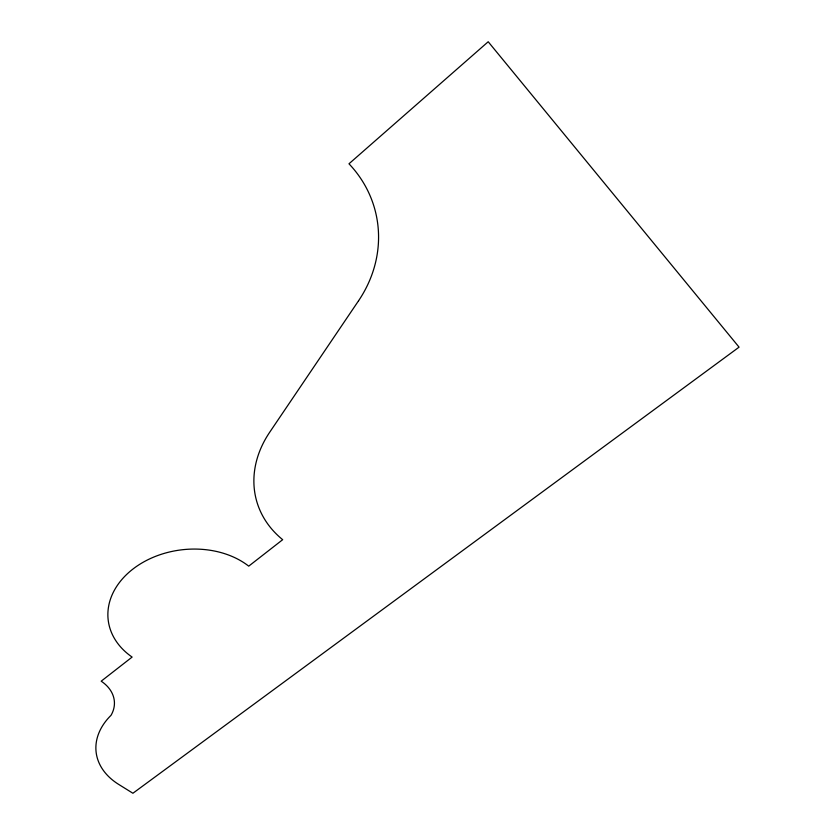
<?xml version="1.0" encoding="UTF-8"?>
<svg xmlns="http://www.w3.org/2000/svg" width="835" height="835" viewBox="0 0 835 835"><rect width="100%" height="100%" fill="white"/><g stroke="black" fill="none" stroke-linecap="round" stroke-linejoin="round"><path stroke-width="1.25" d="M358.57 300.757L269.705 432.227A114.249 90.879 -16.4 0 0 282.679 539.681L248.726 566.151A81.183 61.018 -6.9 0 0 132.692 569.24A81.183 61.018 -6.9 0 0 132.118 657.072L101.192 681.183A43.796 31.125 -2.9 0 1 111.034 715.303A75.547 52.563 -6.5 0 0 118.727 784.43L132.911 793.25L739.069 347.151L488.204 41.75L348.978 163.796A128.882 116.232 -14.1 0 1 358.57 300.757"/></g></svg>
